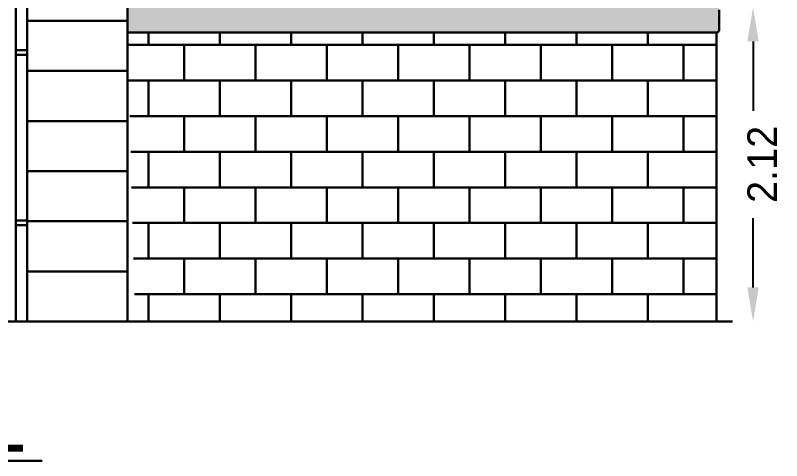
# Model space of a CAD drawing. Header units: metres. Extents: x 515 to 706, y -4 to 163.
# Drawn here: x 633.54 to 638.71, y 81.69 to 84.7 of the extents above; entities that cross this region are included whole.
import ezdxf

# ---------------------------------------------------------------- set-up
doc = ezdxf.new("R2010")
doc.units = ezdxf.units.M
doc.header["$MEASUREMENT"] = 0
doc.styles.add('NEW', font='arialbd.ttf', dxfattribs={"height": 0.23})
doc.dimstyles.new('Standard$0', dxfattribs={"dimtxt": 0.2, "dimasz": 0.23, "dimexe": 0.1805, "dimexo": 0.0625, "dimgap": 0.0955, "dimtad": 1, "dimzin": 0, "dimdsep": 46, "dimtxsty": 'Standard', "dimcen": 0, "dimdle": 440, "dimse1": 1, "dimse2": 1, "dimclrd": 256, "dimclrt": 256, "dimadec": 0, "dimazin": 0, "dimtfac": 1, "dimtofl": 0, "dimtmove": 0, "dimatfit": 3, "dimfxl": 0, "dimtolj": 1, "dimarcsym": 0})

# ---------------------------------------------------------------- blocks, each defined once
blk = doc.blocks.new('*D600')
at = {"lineweight": -2}
for p, q in [((638.5173950065782, 84.52207886964662), (638.5173950065782, 84.05424553631346)), ((638.5173950065782, 82.86207886964664), (638.5173950065782, 83.32991220298008))]:
    blk.add_line(p, q, dxfattribs=at)
at = {"lineweight": 40}
for points in [[(638.4790616732448, 84.52207886964662), (638.5557283399115, 84.52207886964662), (638.5173950065782, 84.75207886964662)], [(638.4790616732448, 82.86207886964664), (638.5557283399115, 82.86207886964664), (638.5173950065782, 82.63207886964662)]]:
    blk.add_solid(points, dxfattribs=at)
at = {"layer": 'Defpoints', "color": 0, "lineweight": 40}
for p in [(638.200850515709, 84.75207886964662), (638.200850515709, 82.63207886964662), (638.5173950065782, 82.63207886964662)]:
    blk.add_point(p, dxfattribs=at)
at = {"lineweight": 30, "insert": (638.5792402006816, 83.69207886964656), "char_height": 0.2, "attachment_point": 5, "rotation": 90}
blk.add_mtext('\\A1;2.12', dxfattribs=at)

msp = doc.modelspace()

# ---------------------------------------------------------------- hatches: boundary and pattern name
at = {"lineweight": 30}
h = msp.add_hatch(dxfattribs=at)
h.set_pattern_fill('AR-CONC', color=256, scale=0.0008452868852459, style=0)
h.set_pattern_definition([(50, (589.7137328246579, 72.95617990179215), (0.1539983113951879, -0.0134730999688474), [0.0161027151639345, -0.1771298668032788]), (355, (589.7137328246579, 72.95617990179215), (-0.0297902985962349, 0.1614976745674165), [0.0128821721311476, -0.1417038934426231]), (100.451, (589.7265659701518, 72.95505714948644), (0.1242085695434595, 0.1480238396021935), [0.0136851946721312, -0.1505371413934427]), (46.18419999999998, (589.7137328246579, 72.99912047556347), (0.2291395581311552, -0.0355378284267417), [0.0241540727459016, -0.2656948002049178]), (96.63559999999993, (589.7328277708723, 72.99615901296092), (0.2006746858961536, 0.2091455774685356), [0.0205277920081967, -0.2258057120901618]), (351.1840000000001, (589.7137328246579, 72.99912047556347), (0.2006749997914913, 0.2091452072079848), [0.0193232581967213, -0.2125558401639346]), (21, (589.7352031115532, 72.98838533211863), (0.1281580695329829, -0.0864437016150913), [0.0161027151639345, -0.1771298668032788]), (326, (589.7352031115532, 72.98838533211863), (0.0522404440438616, 0.155691672183313), [0.0128821721311476, -0.1417038934426231]), (71.45140000000002, (589.7458828886954, 72.98118171275594), (0.1803981607431893, 0.0692483172292494), [0.0136851946721311, -0.1505371413934407]), (37.50000000000001, (589.7137328246579, 72.95617990179215), (0.0026107558214531, 0.0714732654409338), [0, -0.1399862704918034, 0, -0.1438509221311476, 0, -0.1422406506147542]), (7.499999999999996, (589.7137328246579, 72.95617990179215), (0.0564817843965187, 0.0846813260501523), [0, -0.0820164959016388, 0, -0.1367657274590146, 0, -0.0542124743852455]), (327.5, (589.6658540848937, 72.95617990179215), (0.1146129518572428, -0.0048424321659381), [0, -0.0536757172131148, 0, -0.1674682377049182, 0, -0.2222174692622953]), (317.5, (589.6443837980216, 72.95617990179215), (0.1252116543478125, 0.0214926794082989), [0, -0.0697784323770493, 0, -0.1112160860655738, 0, -0.1578066086065575])])
edge = h.paths.add_edge_path()
edge.add_line((634.2994598280486, 84.58302149259663), (634.2994598280486, 84.7520788696463))
edge.add_line((634.2994598280486, 84.7520788696466), (638.2723081887153, 84.7520788696466))
edge.add_arc((638.2723081887095, 84.73517313194566), 0.0169057377006744, 359.9999999843669, 449.99999998437215, ccw=False)
edge.add_line((638.2892139264115, 84.73517313194145), (638.2892139264115, 84.59992723030196))
edge.add_arc((638.2723081887095, 84.59992723029727), 0.016905737700679, 270.00000000002603, 360, ccw=False)
edge.add_line((638.2723081887153, 84.58302149259663), (634.2994598280486, 84.58302149259663))
h = msp.add_hatch(dxfattribs=at)
h.set_pattern_fill('AR-B816', color=256, scale=0.0011834016393443, style=0)
h.set_pattern_definition([(0, (589.7137328246579, 72.95617990179215), (0, 0.2404672131147543), []), (90, (589.7137328246579, 72.95617990179215), (-0.2404672131147543, 0.2404672131147543), [0.2404672131147543, -0.2404672131147543])])
h.paths.add_polyline_path([(634.3516796970363, 82.6320788696466), (634.2994598280486, 84.58302149259663), (638.2720761426169, 84.58302149259663), (638.2720761426169, 82.6320788696466)])

# ---------------------------------------------------------------- linework, layer by layer
for p, q in [((633.5468393901767, 85.21316335725082), (633.5468393901767, 82.6320788696466)), ((638.2892139264115, 84.73517313194145), (638.2892139264115, 84.59992723029727)), ((633.6234873425406, 84.66076739423654), (634.2997168507347, 84.66076739423654)), ((638.2723081887153, 84.58302149259663), (634.2994598280486, 84.58302149259663)), ((638.2720761426169, 82.6320788696466), (638.2720761426169, 84.58302149259663)), ((633.6234873425406, 84.4620134240759), (633.5468393901767, 84.4620134240759)), ((633.6234873425406, 84.43135424312896), (633.5468393901767, 84.43135424312896)), ((633.6234873425406, 84.32265264013849), (634.2997168507347, 84.32265264013849)), ((633.6234873425406, 83.98453788604002), (634.2997168507347, 83.98453788604002)), ((633.6234873425406, 83.64642313194162), (634.2997168507347, 83.64642313194162)), ((633.6234873425406, 83.312294138594), (633.5468393901767, 83.312294138594)), ((633.6234873425406, 83.30830837784309), (634.2997168507347, 83.30830837784309)), ((633.6234873425406, 83.28163495765246), (633.5468393901767, 83.28163495765246)), ((633.6234873425406, 82.9701936237449), (634.2997168507347, 82.9701936237449)), ((626.2318165248919, 82.6320788696466), (633.7126566757246, 82.6320788696466)), ((634.2798241115732, 82.6320788696466), (638.3794779054426, 82.6320788696466))]:
    msp.add_line(p, q, dxfattribs=at)
msp.add_lwpolyline([(633.6234873425406, 82.6320788696466), (634.2997168507347, 82.6320788696466), (634.2997168507347, 86.01322641063012), (633.6234873425406, 86.01322641063012)], close=True, dxfattribs=at)
msp.add_arc((638.2731625019388, 84.59907291706696), 0.0160741431687164, 266.953391819387, 3.046608196131169, dxfattribs=at)

# ---------------------------------------------------------------- texts
at = {"lineweight": 30, "style": 'NEW'}
msp.add_text('%%UGATE WITH COMPOUND WALL ', height=0.3, dxfattribs=at).set_placement((627.3221348622397, 81.75247515304892))

# ---------------------------------------------------------------- dimensions: what is measured, and where the dimension line sits
at = {"lineweight": 30}
dim = msp.add_linear_dim(base=(638.5173950065782, 82.63207886964662), p1=(638.2008505157088, 84.7520788696466), p2=(638.2008505157088, 82.6320788696466), angle=270, dimstyle='Standard$0', override={"dimtmove": 2}, dxfattribs=at)
dim.commit()
dim.dimension.update_dxf_attribs({"geometry": '*D600', "text_midpoint": (638.5792402006816, 83.69207886964656), "dimtype": 161})

doc.saveas('drawing.dxf')
